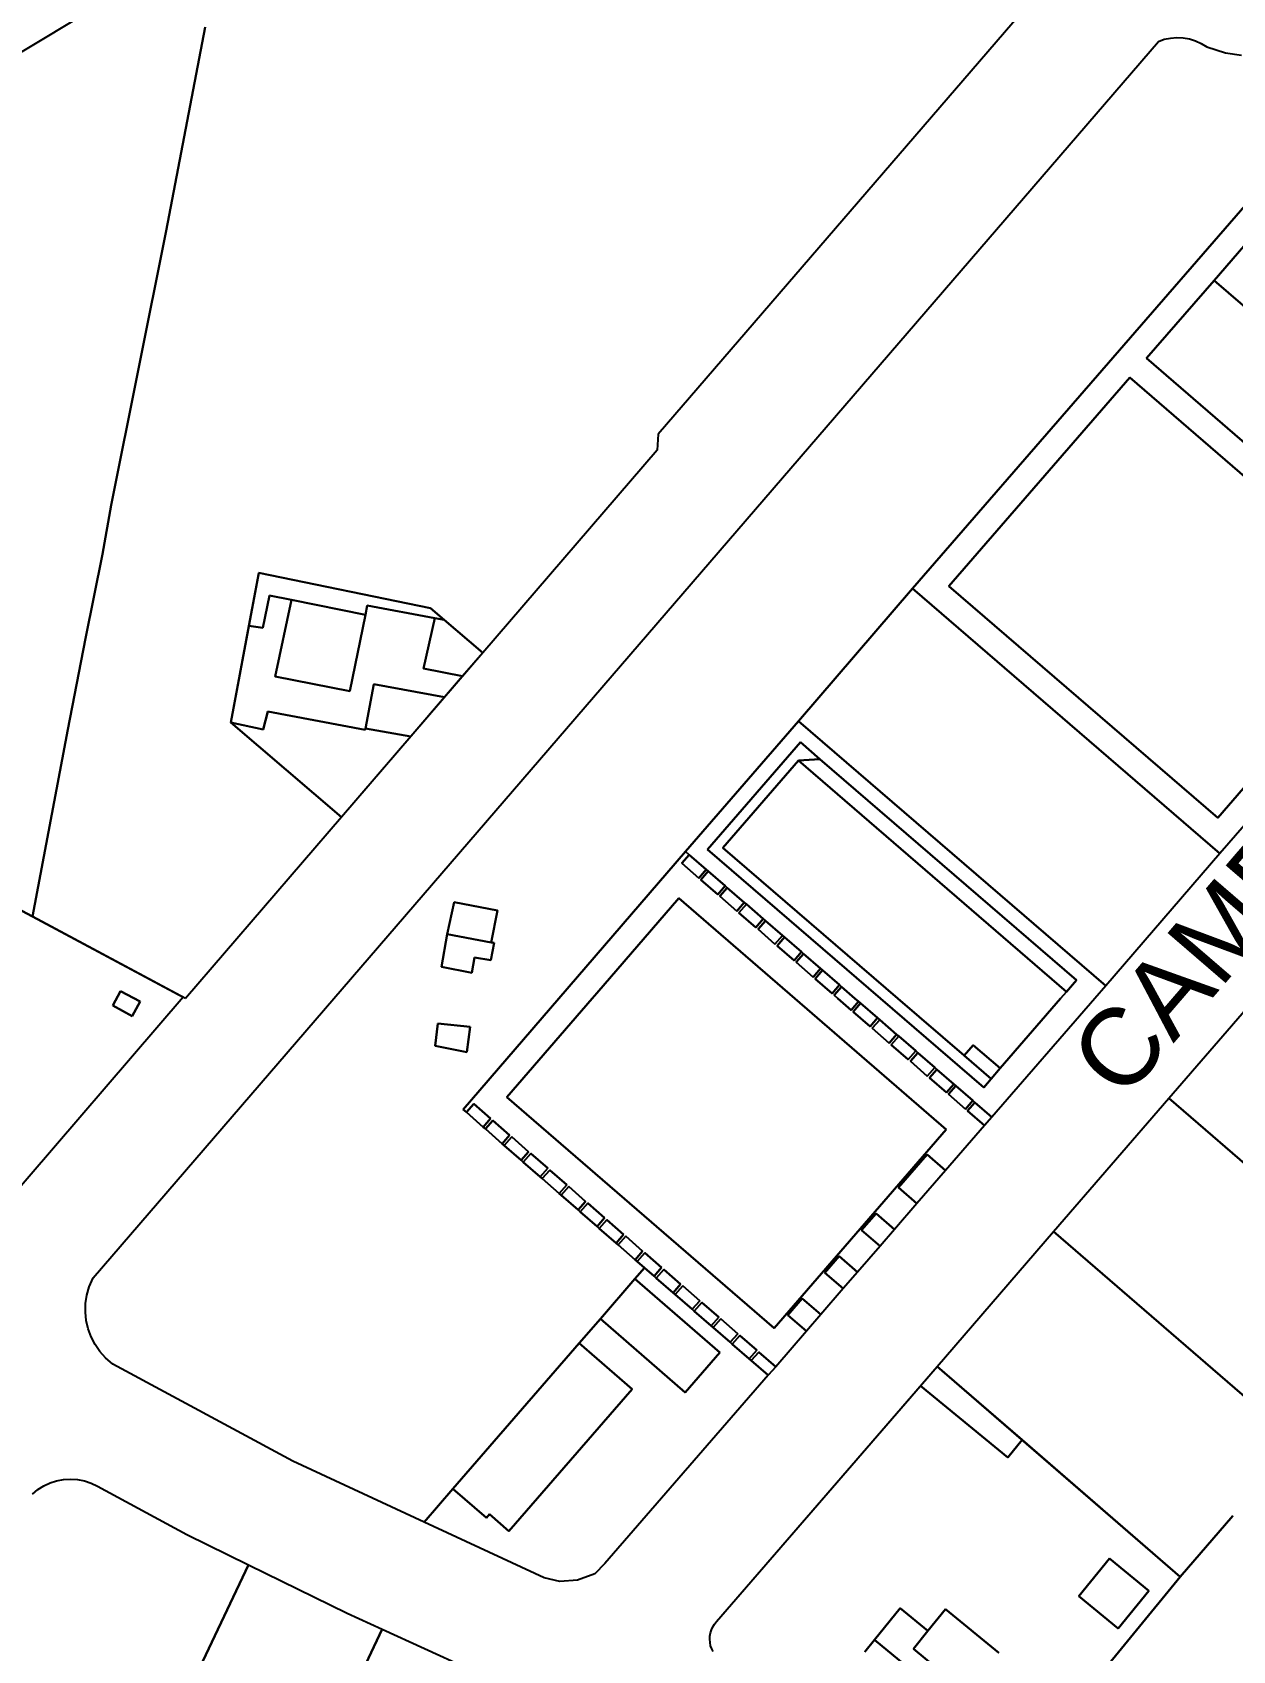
# Model space of a CAD drawing. Header units: millimetres. Extents: x 1888 to 2040, y 1705 to 1894.
# Drawn here: x 1942.7884 to 1943.0235, y 1822.3468 to 1822.6636 of the extents above; entities that cross this region are included whole.
import ezdxf

# ---------------------------------------------------------------- set-up
doc = ezdxf.new("R2010")
doc.units = ezdxf.units.MM
doc.styles.get("Standard").update_dxf_attribs({"font": 'arial.ttf'})

# ---------------------------------------------------------------- blocks, each defined once
blk = doc.blocks.new('PI Son Oms')
for p, q in [((-182.12751, -12.19527), (-181.95066, -12.08891)), ((-182.12751, -12.19527), (-181.95066, -12.08891)), ((-181.78266, -12.09151), (-181.86533, -12.18741)), ((-181.78266, -12.09151), (-181.86533, -12.18741)), ((-181.95409, -12.10778), (-181.96169, -12.14762)), ((-181.96169, -12.14762), (-181.95409, -12.10778)), ((-181.95409, -12.10778), (-181.96169, -12.14762)), ((-181.96169, -12.14762), (-181.95409, -12.10778)), ((-181.92887, -12.29789), (-181.7674, -12.11055)), ((-181.92887, -12.29789), (-181.7674, -12.11055)), ((-181.7674, -12.11055), (-181.76623, -12.11015)), ((-181.7674, -12.11055), (-181.76623, -12.11015)), ((-181.76623, -12.11015), (-181.76501, -12.10989)), ((-181.76623, -12.11015), (-181.76501, -12.10989)), ((-181.76501, -12.10989), (-181.76377, -12.1098)), ((-181.76501, -12.10989), (-181.76377, -12.1098)), ((-181.76377, -12.1098), (-181.76253, -12.10986)), ((-181.76377, -12.1098), (-181.76253, -12.10986)), ((-181.76253, -12.10986), (-181.76131, -12.11007)), ((-181.76253, -12.10986), (-181.76131, -12.11007)), ((-181.76131, -12.11007), (-181.76012, -12.11043)), ((-181.76131, -12.11007), (-181.76012, -12.11043)), ((-181.76012, -12.11043), (-181.75899, -12.11094)), ((-181.76012, -12.11043), (-181.75899, -12.11094)), ((-181.75899, -12.11094), (-181.75793, -12.11159)), ((-181.75899, -12.11094), (-181.75793, -12.11159)), ((-181.75793, -12.11159), (-181.75427, -12.11282)), ((-181.75793, -12.11159), (-181.75427, -12.11282)), ((-181.72649, -12.11507), (-181.81553, -12.21765)), ((-181.81553, -12.21765), (-181.72649, -12.11507)), ((-181.72649, -12.11507), (-181.81553, -12.21765)), ((-181.81553, -12.21765), (-181.72649, -12.11507)), ((-181.75427, -12.11282), (-181.7511, -12.11323)), ((-181.75427, -12.11282), (-181.7511, -12.11323)), ((-181.75648, -12.15734), (-181.72714, -12.12332)), ((-181.72714, -12.12332), (-181.75648, -12.15734)), ((-181.96169, -12.14762), (-181.97248, -12.20134)), ((-181.97248, -12.20134), (-181.96169, -12.14762)), ((-181.96169, -12.14762), (-181.97248, -12.20134)), ((-181.97248, -12.20134), (-181.96169, -12.14762)), ((-181.7697, -12.17257), (-181.75648, -12.15734)), ((-181.75648, -12.15734), (-181.7697, -12.17257)), ((-181.70405, -12.20269), (-181.75648, -12.15734)), ((-181.75648, -12.15734), (-181.70405, -12.20269)), ((-181.65839, -12.15749), (-181.75533, -12.26949)), ((-181.65839, -12.15749), (-181.75533, -12.26949)), ((-181.71722, -12.21793), (-181.7697, -12.17257)), ((-181.7697, -12.17257), (-181.71722, -12.21793)), ((-181.77298, -12.17635), (-181.80843, -12.21717)), ((-181.80843, -12.21717), (-181.77298, -12.17635)), ((-181.72049, -12.22171), (-181.77298, -12.17635)), ((-181.77298, -12.17635), (-181.72049, -12.22171)), ((-181.86533, -12.18741), (-181.86557, -12.19058)), ((-181.86533, -12.18741), (-181.86557, -12.19058)), ((-181.86557, -12.19058), (-181.89972, -12.23025)), ((-181.86557, -12.19058), (-181.89972, -12.23025)), ((-181.97248, -12.20134), (-181.97416, -12.21095)), ((-181.97416, -12.21095), (-181.97248, -12.20134)), ((-181.97248, -12.20134), (-181.97416, -12.21095)), ((-181.97416, -12.21095), (-181.97248, -12.20134)), ((-181.97416, -12.21095), (-181.97749, -12.22742)), ((-181.97749, -12.22742), (-181.97416, -12.21095)), ((-181.97416, -12.21095), (-181.97749, -12.22742)), ((-181.97749, -12.22742), (-181.97416, -12.21095)), ((-181.94357, -12.21458), (-181.94904, -12.24384)), ((-181.94904, -12.24384), (-181.94357, -12.21458)), ((-181.94357, -12.21458), (-181.94904, -12.24384)), ((-181.94551, -12.22496), (-181.94357, -12.21458)), ((-181.94357, -12.21458), (-181.90996, -12.22146)), ((-181.90996, -12.22146), (-181.94357, -12.21458)), ((-181.94357, -12.21458), (-181.90996, -12.22146)), ((-181.90996, -12.22146), (-181.94357, -12.21458)), ((-181.80843, -12.21717), (-181.75576, -12.26252)), ((-181.75576, -12.26252), (-181.80843, -12.21717)), ((-181.94275, -12.22531), (-181.94148, -12.21901)), ((-181.94148, -12.21901), (-181.94275, -12.22531)), ((-181.94148, -12.21901), (-181.93716, -12.21987)), ((-181.93716, -12.21987), (-181.94148, -12.21901)), ((-181.93716, -12.21987), (-181.94037, -12.23484)), ((-181.94037, -12.23484), (-181.93716, -12.21987)), ((-181.92264, -12.22277), (-181.93716, -12.21987)), ((-181.93716, -12.21987), (-181.92264, -12.22277)), ((-181.81553, -12.21765), (-181.83787, -12.24359)), ((-181.83787, -12.24359), (-181.81553, -12.21765)), ((-181.81553, -12.21765), (-181.83787, -12.24359)), ((-181.83787, -12.24359), (-181.81553, -12.21765)), ((-181.81553, -12.21765), (-181.75533, -12.26949)), ((-181.75533, -12.26949), (-181.81553, -12.21765)), ((-181.81553, -12.21765), (-181.75533, -12.26949)), ((-181.75533, -12.26949), (-181.81553, -12.21765)), ((-181.92573, -12.23773), (-181.92264, -12.22277)), ((-181.92264, -12.22277), (-181.92573, -12.23773)), ((-181.92264, -12.22277), (-181.92233, -12.22095)), ((-181.92233, -12.22095), (-181.92264, -12.22277)), ((-181.92233, -12.22095), (-181.90906, -12.22344)), ((-181.90906, -12.22344), (-181.92233, -12.22095)), ((-181.90906, -12.22344), (-181.91129, -12.23329)), ((-181.91129, -12.23329), (-181.90906, -12.22344)), ((-181.90996, -12.22146), (-181.90726, -12.22378)), ((-181.89972, -12.23025), (-181.90996, -12.22146)), ((-181.90996, -12.22146), (-181.89972, -12.23025)), ((-181.89972, -12.23025), (-181.90996, -12.22146)), ((-181.90726, -12.22378), (-181.90906, -12.22344)), ((-181.90906, -12.22344), (-181.90726, -12.22378)), ((-181.75576, -12.26252), (-181.72049, -12.22171)), ((-181.72049, -12.22171), (-181.75576, -12.26252)), ((-181.94904, -12.24384), (-181.94551, -12.22496)), ((-181.94551, -12.22496), (-181.94275, -12.22531)), ((-181.94275, -12.22531), (-181.94551, -12.22496)), ((-181.90726, -12.22378), (-181.89972, -12.23025)), ((-181.97749, -12.22742), (-181.98098, -12.24527)), ((-181.98098, -12.24527), (-181.97749, -12.22742)), ((-181.97749, -12.22742), (-181.98098, -12.24527)), ((-181.98098, -12.24527), (-181.97749, -12.22742)), ((-181.89972, -12.23025), (-181.92739, -12.2624)), ((-181.89972, -12.23025), (-181.90367, -12.23483)), ((-181.94037, -12.23484), (-181.92573, -12.23773)), ((-181.92573, -12.23773), (-181.94037, -12.23484)), ((-181.91129, -12.23329), (-181.90367, -12.23483)), ((-181.90367, -12.23483), (-181.91129, -12.23329)), ((-181.90367, -12.23483), (-181.90719, -12.23892)), ((-181.92104, -12.23636), (-181.92269, -12.24503)), ((-181.92269, -12.24503), (-181.92104, -12.23636)), ((-181.90719, -12.23892), (-181.92104, -12.23636)), ((-181.92104, -12.23636), (-181.90719, -12.23892)), ((-181.90719, -12.23892), (-181.9138, -12.24661)), ((-181.94179, -12.2417), (-181.94271, -12.24522)), ((-181.94271, -12.24522), (-181.94179, -12.2417)), ((-181.92274, -12.24531), (-181.94179, -12.2417)), ((-181.94179, -12.2417), (-181.92274, -12.24531)), ((-181.98098, -12.24527), (-181.9879, -12.28185)), ((-181.9879, -12.28185), (-181.98098, -12.24527)), ((-181.98098, -12.24527), (-181.9879, -12.28185)), ((-181.9879, -12.28185), (-181.98098, -12.24527)), ((-181.94271, -12.24522), (-181.94904, -12.24384)), ((-181.94904, -12.24384), (-181.94271, -12.24522)), ((-181.92739, -12.2624), (-181.94904, -12.24384)), ((-181.94904, -12.24384), (-181.92739, -12.2624)), ((-181.92739, -12.2624), (-181.94904, -12.24384)), ((-181.94904, -12.24384), (-181.92739, -12.2624)), ((-181.92269, -12.24503), (-181.92274, -12.24531)), ((-181.92274, -12.24531), (-181.92269, -12.24503)), ((-181.92269, -12.24503), (-181.9138, -12.24661)), ((-181.9138, -12.24661), (-181.92269, -12.24503)), ((-181.83787, -12.24359), (-181.86, -12.26913)), ((-181.86, -12.26913), (-181.83787, -12.24359)), ((-181.83787, -12.24359), (-181.86, -12.26913)), ((-181.86, -12.26913), (-181.83787, -12.24359)), ((-181.83787, -12.24359), (-181.77767, -12.29543)), ((-181.77767, -12.29543), (-181.83787, -12.24359)), ((-181.83787, -12.24359), (-181.77767, -12.29543)), ((-181.77767, -12.29543), (-181.83787, -12.24359)), ((-181.9138, -12.24661), (-181.92739, -12.2624)), ((-181.85566, -12.26875), (-181.83748, -12.24775)), ((-181.83748, -12.24775), (-181.85566, -12.26875)), ((-181.83748, -12.24775), (-181.83366, -12.25103)), ((-181.83366, -12.25103), (-181.83748, -12.24775)), ((-181.85266, -12.2684), (-181.8379, -12.25134)), ((-181.8379, -12.25134), (-181.85266, -12.2684)), ((-181.83366, -12.25103), (-181.8379, -12.25134)), ((-181.8379, -12.25134), (-181.83366, -12.25103)), ((-181.8379, -12.25134), (-181.78539, -12.29656)), ((-181.78539, -12.29656), (-181.8379, -12.25134)), ((-181.83366, -12.25103), (-181.78342, -12.29429)), ((-181.78342, -12.29429), (-181.83366, -12.25103)), ((-181.9879, -12.28185), (-182.04154, -12.25314)), ((-181.9879, -12.28185), (-182.04154, -12.25314)), ((-182.04154, -12.25314), (-181.9879, -12.28185)), ((-182.03072, -12.25893), (-181.9879, -12.28185)), ((-181.92739, -12.2624), (-181.95794, -12.29788)), ((-181.92739, -12.2624), (-181.95794, -12.29788)), ((-181.86, -12.26913), (-181.88482, -12.29789)), ((-181.88482, -12.29789), (-181.86, -12.26913)), ((-181.86, -12.26913), (-181.88482, -12.29789)), ((-181.88482, -12.29789), (-181.86, -12.26913)), ((-181.85927, -12.26976), (-181.86071, -12.27142)), ((-181.86071, -12.27142), (-181.85927, -12.26976)), ((-181.85927, -12.26976), (-181.86, -12.26913)), ((-181.86, -12.26913), (-181.85927, -12.26976)), ((-181.85927, -12.26976), (-181.86, -12.26913)), ((-181.86, -12.26913), (-181.85927, -12.26976)), ((-181.85595, -12.27264), (-181.85927, -12.26976)), ((-181.85927, -12.26976), (-181.85595, -12.27264)), ((-181.85595, -12.27264), (-181.85927, -12.26976)), ((-181.85927, -12.26976), (-181.85595, -12.27264)), ((-181.82181, -12.29789), (-181.85566, -12.26875)), ((-181.85566, -12.26875), (-181.82181, -12.29789)), ((-181.81842, -12.29789), (-181.85266, -12.2684)), ((-181.85266, -12.2684), (-181.81842, -12.29789)), ((-181.75533, -12.26949), (-181.77767, -12.29543)), ((-181.75533, -12.26949), (-181.77767, -12.29543)), ((-181.86071, -12.27142), (-181.8574, -12.27431)), ((-181.8574, -12.27431), (-181.86071, -12.27142)), ((-181.8574, -12.27431), (-181.85595, -12.27264)), ((-181.85595, -12.27264), (-181.8574, -12.27431)), ((-181.85555, -12.27299), (-181.85699, -12.27466)), ((-181.85699, -12.27466), (-181.85555, -12.27299)), ((-181.85555, -12.27299), (-181.85595, -12.27264)), ((-181.85595, -12.27264), (-181.85555, -12.27299)), ((-181.85555, -12.27299), (-181.85595, -12.27264)), ((-181.85595, -12.27264), (-181.85555, -12.27299)), ((-181.85222, -12.27587), (-181.85555, -12.27299)), ((-181.85555, -12.27299), (-181.85222, -12.27587)), ((-181.85222, -12.27587), (-181.85555, -12.27299)), ((-181.85555, -12.27299), (-181.85222, -12.27587)), ((-181.85699, -12.27466), (-181.85367, -12.27754)), ((-181.85367, -12.27754), (-181.85699, -12.27466)), ((-181.85367, -12.27754), (-181.85222, -12.27587)), ((-181.85222, -12.27587), (-181.85367, -12.27754)), ((-181.85181, -12.27622), (-181.85326, -12.27789)), ((-181.85326, -12.27789), (-181.85181, -12.27622)), ((-181.85181, -12.27622), (-181.85222, -12.27587)), ((-181.85222, -12.27587), (-181.85181, -12.27622)), ((-181.85181, -12.27622), (-181.85222, -12.27587)), ((-181.85222, -12.27587), (-181.85181, -12.27622)), ((-181.84849, -12.2791), (-181.85181, -12.27622)), ((-181.85181, -12.27622), (-181.84849, -12.2791)), ((-181.84849, -12.2791), (-181.85181, -12.27622)), ((-181.85181, -12.27622), (-181.84849, -12.2791)), ((-181.90532, -12.27903), (-181.90667, -12.28531)), ((-181.90667, -12.28531), (-181.90532, -12.27903)), ((-181.89684, -12.28066), (-181.90532, -12.27903)), ((-181.90532, -12.27903), (-181.89684, -12.28066)), ((-181.87736, -12.29684), (-181.86128, -12.27824)), ((-181.86128, -12.27824), (-181.87736, -12.29684)), ((-181.86128, -12.27824), (-181.83857, -12.29789)), ((-181.83857, -12.29789), (-181.86128, -12.27824)), ((-181.85326, -12.27789), (-181.84994, -12.28077)), ((-181.84994, -12.28077), (-181.85326, -12.27789)), ((-181.84994, -12.28077), (-181.84849, -12.2791)), ((-181.84849, -12.2791), (-181.84994, -12.28077)), ((-181.84808, -12.27945), (-181.84953, -12.28112)), ((-181.84953, -12.28112), (-181.84808, -12.27945)), ((-181.84808, -12.27945), (-181.84849, -12.2791)), ((-181.84849, -12.2791), (-181.84808, -12.27945)), ((-181.84808, -12.27945), (-181.84849, -12.2791)), ((-181.84849, -12.2791), (-181.84808, -12.27945)), ((-181.84476, -12.28233), (-181.84808, -12.27945)), ((-181.84808, -12.27945), (-181.84476, -12.28233)), ((-181.84476, -12.28233), (-181.84808, -12.27945)), ((-181.84808, -12.27945), (-181.84476, -12.28233)), ((-181.9879, -12.28185), (-181.95835, -12.29766)), ((-181.95794, -12.29788), (-181.9879, -12.28185)), ((-181.9879, -12.28185), (-181.95835, -12.29766)), ((-181.95794, -12.29788), (-181.9879, -12.28185)), ((-181.89807, -12.28691), (-181.89684, -12.28066)), ((-181.89684, -12.28066), (-181.89807, -12.28691)), ((-181.84953, -12.28112), (-181.84621, -12.284)), ((-181.84621, -12.284), (-181.84953, -12.28112)), ((-181.84621, -12.284), (-181.84476, -12.28233)), ((-181.84476, -12.28233), (-181.84621, -12.284)), ((-181.84435, -12.28268), (-181.8458, -12.28435)), ((-181.8458, -12.28435), (-181.84435, -12.28268)), ((-181.84435, -12.28268), (-181.84476, -12.28233)), ((-181.84476, -12.28233), (-181.84435, -12.28268)), ((-181.84435, -12.28268), (-181.84476, -12.28233)), ((-181.84476, -12.28233), (-181.84435, -12.28268)), ((-181.84103, -12.28556), (-181.84435, -12.28268)), ((-181.84435, -12.28268), (-181.84103, -12.28556)), ((-181.84103, -12.28556), (-181.84435, -12.28268)), ((-181.84435, -12.28268), (-181.84103, -12.28556)), ((-181.90667, -12.28531), (-181.90776, -12.29168)), ((-181.90776, -12.29168), (-181.90667, -12.28531)), ((-181.90667, -12.28531), (-181.89807, -12.28691)), ((-181.89807, -12.28691), (-181.90667, -12.28531)), ((-181.89746, -12.28702), (-181.89807, -12.28691)), ((-181.89807, -12.28691), (-181.89746, -12.28702)), ((-181.8458, -12.28435), (-181.84248, -12.28723)), ((-181.84248, -12.28723), (-181.8458, -12.28435)), ((-181.84248, -12.28723), (-181.84103, -12.28556)), ((-181.84103, -12.28556), (-181.84248, -12.28723)), ((-181.84062, -12.28591), (-181.84207, -12.28758)), ((-181.84207, -12.28758), (-181.84062, -12.28591)), ((-181.84062, -12.28591), (-181.84103, -12.28556)), ((-181.84103, -12.28556), (-181.84062, -12.28591)), ((-181.84062, -12.28591), (-181.84103, -12.28556)), ((-181.84103, -12.28556), (-181.84062, -12.28591)), ((-181.8373, -12.28879), (-181.84062, -12.28591)), ((-181.84062, -12.28591), (-181.8373, -12.28879)), ((-181.8373, -12.28879), (-181.84062, -12.28591)), ((-181.84062, -12.28591), (-181.8373, -12.28879)), ((-181.90185, -12.29284), (-181.90134, -12.28987)), ((-181.90134, -12.28987), (-181.90185, -12.29284)), ((-181.90134, -12.28987), (-181.89812, -12.29042)), ((-181.89812, -12.29042), (-181.90134, -12.28987)), ((-181.89812, -12.29042), (-181.89746, -12.28702)), ((-181.89746, -12.28702), (-181.89812, -12.29042)), ((-181.84207, -12.28758), (-181.83875, -12.29046)), ((-181.83875, -12.29046), (-181.84207, -12.28758)), ((-181.83875, -12.29046), (-181.8373, -12.28879)), ((-181.8373, -12.28879), (-181.83875, -12.29046)), ((-181.8369, -12.28914), (-181.83834, -12.29081)), ((-181.83834, -12.29081), (-181.8369, -12.28914)), ((-181.8369, -12.28914), (-181.8373, -12.28879)), ((-181.8373, -12.28879), (-181.8369, -12.28914)), ((-181.8369, -12.28914), (-181.8373, -12.28879)), ((-181.8373, -12.28879), (-181.8369, -12.28914)), ((-181.83357, -12.29202), (-181.8369, -12.28914)), ((-181.8369, -12.28914), (-181.83357, -12.29202)), ((-181.83357, -12.29202), (-181.8369, -12.28914)), ((-181.8369, -12.28914), (-181.83357, -12.29202)), ((-181.90776, -12.29168), (-181.90185, -12.29284)), ((-181.90185, -12.29284), (-181.90776, -12.29168)), ((-181.83834, -12.29081), (-181.83502, -12.29369)), ((-181.83502, -12.29369), (-181.83834, -12.29081)), ((-181.83502, -12.29369), (-181.83357, -12.29202)), ((-181.83357, -12.29202), (-181.83502, -12.29369)), ((-181.83316, -12.29238), (-181.83461, -12.29404)), ((-181.83461, -12.29404), (-181.83316, -12.29238)), ((-181.83316, -12.29238), (-181.83357, -12.29202)), ((-181.83357, -12.29202), (-181.83316, -12.29238)), ((-181.83316, -12.29238), (-181.83357, -12.29202)), ((-181.83357, -12.29202), (-181.83316, -12.29238)), ((-181.82985, -12.29525), (-181.83316, -12.29238)), ((-181.83316, -12.29238), (-181.82985, -12.29525)), ((-181.82985, -12.29525), (-181.83316, -12.29238)), ((-181.83316, -12.29238), (-181.82985, -12.29525)), ((-181.83461, -12.29404), (-181.83129, -12.29692)), ((-181.83129, -12.29692), (-181.83461, -12.29404)), ((-181.83129, -12.29692), (-181.82985, -12.29525)), ((-181.82985, -12.29525), (-181.83129, -12.29692)), ((-181.82944, -12.29561), (-181.83088, -12.29727)), ((-181.83088, -12.29727), (-181.82944, -12.29561)), ((-181.82944, -12.29561), (-181.82985, -12.29525)), ((-181.82985, -12.29525), (-181.82944, -12.29561)), ((-181.82944, -12.29561), (-181.82985, -12.29525)), ((-181.82985, -12.29525), (-181.82944, -12.29561)), ((-181.82681, -12.29789), (-181.82944, -12.29561)), ((-181.82944, -12.29561), (-181.82681, -12.29789)), ((-181.82681, -12.29789), (-181.82944, -12.29561)), ((-181.82944, -12.29561), (-181.82681, -12.29789)), ((-181.78342, -12.29429), (-181.78539, -12.29656)), ((-181.78539, -12.29656), (-181.78342, -12.29429)), ((-181.77767, -12.29543), (-181.77981, -12.29789)), ((-181.77767, -12.29543), (-181.77981, -12.29789)), ((-181.95835, -12.29766), (-181.99367, -12.33871)), ((-181.95835, -12.29766), (-181.99367, -12.33871)), ((-181.97602, -12.3526), (-181.92887, -12.29789)), ((-181.97602, -12.3526), (-181.92887, -12.29789)), ((-181.97065, -12.29645), (-181.97216, -12.29928)), ((-181.97216, -12.29928), (-181.97065, -12.29645)), ((-181.97216, -12.29928), (-181.96833, -12.30132)), ((-181.96833, -12.30132), (-181.97216, -12.29928)), ((-181.96682, -12.29849), (-181.97065, -12.29645)), ((-181.97065, -12.29645), (-181.96682, -12.29849)), ((-181.96833, -12.30132), (-181.96682, -12.29849)), ((-181.96682, -12.29849), (-181.96833, -12.30132)), ((-181.88482, -12.29789), (-181.90356, -12.3196)), ((-181.90356, -12.3196), (-181.88482, -12.29789)), ((-181.88482, -12.29789), (-181.90356, -12.3196)), ((-181.90356, -12.3196), (-181.88482, -12.29789)), ((-181.89498, -12.3172), (-181.87827, -12.29789)), ((-181.87827, -12.29789), (-181.89498, -12.3172)), ((-181.87827, -12.29789), (-181.87736, -12.29684)), ((-181.87736, -12.29684), (-181.87827, -12.29789)), ((-181.83857, -12.29789), (-181.80895, -12.32351)), ((-181.80895, -12.32351), (-181.83857, -12.29789)), ((-181.83088, -12.29727), (-181.83017, -12.29789)), ((-181.83017, -12.29789), (-181.83088, -12.29727)), ((-181.83017, -12.29789), (-181.82756, -12.30015)), ((-181.82756, -12.30015), (-181.83017, -12.29789)), ((-181.82756, -12.30015), (-181.82612, -12.29849)), ((-181.82612, -12.29849), (-181.82756, -12.30015)), ((-181.82571, -12.29884), (-181.82715, -12.3005)), ((-181.82715, -12.3005), (-181.82571, -12.29884)), ((-181.82612, -12.29849), (-181.82681, -12.29789)), ((-181.82681, -12.29789), (-181.82612, -12.29849)), ((-181.82612, -12.29849), (-181.82681, -12.29789)), ((-181.82681, -12.29789), (-181.82612, -12.29849)), ((-181.82571, -12.29884), (-181.82612, -12.29849)), ((-181.82612, -12.29849), (-181.82571, -12.29884)), ((-181.82571, -12.29884), (-181.82612, -12.29849)), ((-181.82612, -12.29849), (-181.82571, -12.29884)), ((-181.82239, -12.30171), (-181.82571, -12.29884)), ((-181.82571, -12.29884), (-181.82239, -12.30171)), ((-181.82239, -12.30171), (-181.82571, -12.29884)), ((-181.82571, -12.29884), (-181.82239, -12.30171)), ((-181.8016, -12.31529), (-181.82181, -12.29789)), ((-181.82181, -12.29789), (-181.8016, -12.31529)), ((-181.80545, -12.30906), (-181.81842, -12.29789)), ((-181.81842, -12.29789), (-181.80545, -12.30906)), ((-181.77981, -12.29789), (-181.80001, -12.3211)), ((-181.77981, -12.29789), (-181.80001, -12.3211)), ((-181.78654, -12.29789), (-181.79837, -12.31156)), ((-181.79837, -12.31156), (-181.78654, -12.29789)), ((-181.78539, -12.29656), (-181.78654, -12.29789)), ((-181.78654, -12.29789), (-181.78539, -12.29656)), ((-181.76532, -12.31743), (-181.74842, -12.29789)), ((-181.76532, -12.31743), (-181.74842, -12.29789)), ((-181.90853, -12.30276), (-181.90904, -12.30715)), ((-181.90904, -12.30715), (-181.90853, -12.30276)), ((-181.90214, -12.30344), (-181.90853, -12.30276)), ((-181.90853, -12.30276), (-181.90214, -12.30344)), ((-181.82715, -12.3005), (-181.82383, -12.30338)), ((-181.82383, -12.30338), (-181.82715, -12.3005)), ((-181.82383, -12.30338), (-181.82239, -12.30171)), ((-181.82239, -12.30171), (-181.82383, -12.30338)), ((-181.82197, -12.30207), (-181.82342, -12.30373)), ((-181.82342, -12.30373), (-181.82197, -12.30207)), ((-181.82197, -12.30207), (-181.82239, -12.30171)), ((-181.82239, -12.30171), (-181.82197, -12.30207)), ((-181.82197, -12.30207), (-181.82239, -12.30171)), ((-181.82239, -12.30171), (-181.82197, -12.30207)), ((-181.81865, -12.30494), (-181.82197, -12.30207)), ((-181.82197, -12.30207), (-181.81865, -12.30494)), ((-181.81865, -12.30494), (-181.82197, -12.30207)), ((-181.82197, -12.30207), (-181.81865, -12.30494)), ((-181.9028, -12.3084), (-181.90214, -12.30344)), ((-181.90214, -12.30344), (-181.9028, -12.3084)), ((-181.82342, -12.30373), (-181.8201, -12.30661)), ((-181.8201, -12.30661), (-181.82342, -12.30373)), ((-181.8201, -12.30661), (-181.81865, -12.30494)), ((-181.81865, -12.30494), (-181.8201, -12.30661)), ((-181.81824, -12.30529), (-181.81969, -12.30696)), ((-181.81969, -12.30696), (-181.81824, -12.30529)), ((-181.81824, -12.30529), (-181.81865, -12.30494)), ((-181.81865, -12.30494), (-181.81824, -12.30529)), ((-181.81824, -12.30529), (-181.81865, -12.30494)), ((-181.81865, -12.30494), (-181.81824, -12.30529)), ((-181.81492, -12.30817), (-181.81824, -12.30529)), ((-181.81824, -12.30529), (-181.81492, -12.30817)), ((-181.81492, -12.30817), (-181.81824, -12.30529)), ((-181.81824, -12.30529), (-181.81492, -12.30817)), ((-181.90904, -12.30715), (-181.9028, -12.3084)), ((-181.9028, -12.3084), (-181.90904, -12.30715)), ((-181.81969, -12.30696), (-181.81637, -12.30984)), ((-181.81637, -12.30984), (-181.81969, -12.30696)), ((-181.81637, -12.30984), (-181.81492, -12.30817)), ((-181.81492, -12.30817), (-181.81637, -12.30984)), ((-181.81451, -12.30852), (-181.81596, -12.31019)), ((-181.81596, -12.31019), (-181.81451, -12.30852)), ((-181.81451, -12.30852), (-181.81492, -12.30817)), ((-181.81492, -12.30817), (-181.81451, -12.30852)), ((-181.81451, -12.30852), (-181.81492, -12.30817)), ((-181.81492, -12.30817), (-181.81451, -12.30852)), ((-181.81119, -12.3114), (-181.81451, -12.30852)), ((-181.81451, -12.30852), (-181.81119, -12.3114)), ((-181.81119, -12.3114), (-181.81451, -12.30852)), ((-181.81451, -12.30852), (-181.81119, -12.3114)), ((-181.80545, -12.30906), (-181.80367, -12.307)), ((-181.80367, -12.307), (-181.80545, -12.30906)), ((-181.80015, -12.31362), (-181.80545, -12.30906)), ((-181.80545, -12.30906), (-181.80015, -12.31362)), ((-181.80367, -12.307), (-181.79837, -12.31156)), ((-181.79837, -12.31156), (-181.80367, -12.307)), ((-181.81596, -12.31019), (-181.81264, -12.31307)), ((-181.81264, -12.31307), (-181.81596, -12.31019)), ((-181.81264, -12.31307), (-181.81119, -12.3114)), ((-181.81119, -12.3114), (-181.81264, -12.31307)), ((-181.81078, -12.31176), (-181.81223, -12.31342)), ((-181.81223, -12.31342), (-181.81078, -12.31176)), ((-181.81078, -12.31176), (-181.81119, -12.3114)), ((-181.81119, -12.3114), (-181.81078, -12.31176)), ((-181.81078, -12.31176), (-181.81119, -12.3114)), ((-181.81119, -12.3114), (-181.81078, -12.31176)), ((-181.80747, -12.31463), (-181.81078, -12.31176)), ((-181.81078, -12.31176), (-181.80747, -12.31463)), ((-181.80747, -12.31463), (-181.81078, -12.31176)), ((-181.81078, -12.31176), (-181.80747, -12.31463)), ((-181.79837, -12.31156), (-181.80015, -12.31362)), ((-181.80015, -12.31362), (-181.79837, -12.31156)), ((-181.81223, -12.31342), (-181.80891, -12.3163)), ((-181.80891, -12.3163), (-181.81223, -12.31342)), ((-181.80891, -12.3163), (-181.80747, -12.31463)), ((-181.80747, -12.31463), (-181.80891, -12.3163)), ((-181.80706, -12.31499), (-181.8085, -12.31665)), ((-181.8085, -12.31665), (-181.80706, -12.31499)), ((-181.80706, -12.31499), (-181.80747, -12.31463)), ((-181.80747, -12.31463), (-181.80706, -12.31499)), ((-181.80706, -12.31499), (-181.80747, -12.31463)), ((-181.80747, -12.31463), (-181.80706, -12.31499)), ((-181.80374, -12.31787), (-181.80706, -12.31499)), ((-181.80706, -12.31499), (-181.80374, -12.31787)), ((-181.80374, -12.31787), (-181.80706, -12.31499)), ((-181.80706, -12.31499), (-181.80374, -12.31787)), ((-181.80015, -12.31362), (-181.8016, -12.31529)), ((-181.8016, -12.31529), (-181.80015, -12.31362)), ((-181.90147, -12.31851), (-181.90291, -12.32017)), ((-181.90291, -12.32017), (-181.90147, -12.31851)), ((-181.89816, -12.3214), (-181.90147, -12.31851)), ((-181.90147, -12.31851), (-181.89816, -12.3214)), ((-181.84265, -12.36245), (-181.89498, -12.3172)), ((-181.89498, -12.3172), (-181.84265, -12.36245)), ((-181.8085, -12.31665), (-181.80518, -12.31953)), ((-181.80518, -12.31953), (-181.8085, -12.31665)), ((-181.80518, -12.31953), (-181.80374, -12.31787)), ((-181.80374, -12.31787), (-181.80518, -12.31953)), ((-181.80333, -12.31823), (-181.80477, -12.31988)), ((-181.80477, -12.31988), (-181.80333, -12.31823)), ((-181.80333, -12.31823), (-181.80374, -12.31787)), ((-181.80374, -12.31787), (-181.80333, -12.31823)), ((-181.80333, -12.31823), (-181.80374, -12.31787)), ((-181.80374, -12.31787), (-181.80333, -12.31823)), ((-181.80001, -12.3211), (-181.80333, -12.31823)), ((-181.80333, -12.31823), (-181.80001, -12.3211)), ((-181.80001, -12.3211), (-181.80333, -12.31823)), ((-181.80333, -12.31823), (-181.80001, -12.3211)), ((-181.7879, -12.34352), (-181.76532, -12.31743)), ((-181.7879, -12.34352), (-181.76532, -12.31743)), ((-181.76532, -12.31743), (-181.71616, -12.35995)), ((-181.71616, -12.35995), (-181.76532, -12.31743)), ((-181.76532, -12.31743), (-181.71616, -12.35995)), ((-181.71616, -12.35995), (-181.76532, -12.31743)), ((-181.90356, -12.3196), (-181.90291, -12.32017)), ((-181.90291, -12.32017), (-181.90356, -12.3196)), ((-181.90356, -12.3196), (-181.90291, -12.32017)), ((-181.90291, -12.32017), (-181.90356, -12.3196)), ((-181.90291, -12.32017), (-181.8996, -12.32306)), ((-181.8996, -12.32306), (-181.90291, -12.32017)), ((-181.90291, -12.32017), (-181.8996, -12.32306)), ((-181.8996, -12.32306), (-181.90291, -12.32017)), ((-181.8996, -12.32306), (-181.89816, -12.3214)), ((-181.89816, -12.3214), (-181.8996, -12.32306)), ((-181.89775, -12.32175), (-181.89919, -12.32342)), ((-181.89919, -12.32342), (-181.89775, -12.32175)), ((-181.89444, -12.32464), (-181.89775, -12.32175)), ((-181.89775, -12.32175), (-181.89444, -12.32464)), ((-181.80477, -12.31988), (-181.80145, -12.32276)), ((-181.80145, -12.32276), (-181.80477, -12.31988)), ((-181.80001, -12.3211), (-181.80145, -12.32276)), ((-181.80001, -12.3211), (-181.80145, -12.32276)), ((-181.8996, -12.32306), (-181.89919, -12.32342)), ((-181.89919, -12.32342), (-181.8996, -12.32306)), ((-181.8996, -12.32306), (-181.89919, -12.32342)), ((-181.89919, -12.32342), (-181.8996, -12.32306)), ((-181.89919, -12.32342), (-181.89588, -12.32631)), ((-181.89588, -12.32631), (-181.89919, -12.32342)), ((-181.89919, -12.32342), (-181.89588, -12.32631)), ((-181.89588, -12.32631), (-181.89919, -12.32342)), ((-181.89588, -12.32631), (-181.89444, -12.32464)), ((-181.89444, -12.32464), (-181.89588, -12.32631)), ((-181.80895, -12.32351), (-181.84265, -12.36245)), ((-181.84265, -12.36245), (-181.80895, -12.32351)), ((-181.80145, -12.32276), (-181.80905, -12.33154)), ((-181.80145, -12.32276), (-181.80905, -12.33154)), ((-181.89588, -12.32631), (-181.89548, -12.32666)), ((-181.89548, -12.32666), (-181.89588, -12.32631)), ((-181.89588, -12.32631), (-181.89548, -12.32666)), ((-181.89548, -12.32666), (-181.89588, -12.32631)), ((-181.89403, -12.32499), (-181.89548, -12.32666)), ((-181.89548, -12.32666), (-181.89403, -12.32499)), ((-181.89548, -12.32666), (-181.89217, -12.32955)), ((-181.89217, -12.32955), (-181.89548, -12.32666)), ((-181.89548, -12.32666), (-181.89217, -12.32955)), ((-181.89217, -12.32955), (-181.89548, -12.32666)), ((-181.89072, -12.32788), (-181.89403, -12.32499)), ((-181.89403, -12.32499), (-181.89072, -12.32788)), ((-181.89217, -12.32955), (-181.89072, -12.32788)), ((-181.89072, -12.32788), (-181.89217, -12.32955)), ((-181.89217, -12.32955), (-181.89176, -12.32991)), ((-181.89176, -12.32991), (-181.89217, -12.32955)), ((-181.89217, -12.32955), (-181.89176, -12.32991)), ((-181.89176, -12.32991), (-181.89217, -12.32955)), ((-181.89031, -12.32823), (-181.89176, -12.32991)), ((-181.89176, -12.32991), (-181.89031, -12.32823)), ((-181.89176, -12.32991), (-181.88845, -12.3328)), ((-181.88845, -12.3328), (-181.89176, -12.32991)), ((-181.89176, -12.32991), (-181.88845, -12.3328)), ((-181.88845, -12.3328), (-181.89176, -12.32991)), ((-181.88699, -12.33112), (-181.89031, -12.32823)), ((-181.89031, -12.32823), (-181.88699, -12.33112)), ((-181.88845, -12.3328), (-181.88699, -12.33112)), ((-181.88699, -12.33112), (-181.88845, -12.3328)), ((-181.81267, -12.32841), (-181.81829, -12.33491)), ((-181.81829, -12.33491), (-181.81267, -12.32841)), ((-181.80905, -12.33154), (-181.81267, -12.32841)), ((-181.81267, -12.32841), (-181.80905, -12.33154)), ((-181.88845, -12.3328), (-181.88805, -12.33315)), ((-181.88805, -12.33315), (-181.88845, -12.3328)), ((-181.88845, -12.3328), (-181.88805, -12.33315)), ((-181.88805, -12.33315), (-181.88845, -12.3328)), ((-181.88659, -12.33147), (-181.88805, -12.33315)), ((-181.88805, -12.33315), (-181.88659, -12.33147)), ((-181.88805, -12.33315), (-181.88474, -12.33604)), ((-181.88474, -12.33604), (-181.88805, -12.33315)), ((-181.88805, -12.33315), (-181.88474, -12.33604)), ((-181.88474, -12.33604), (-181.88805, -12.33315)), ((-181.88327, -12.33436), (-181.88659, -12.33147)), ((-181.88659, -12.33147), (-181.88327, -12.33436)), ((-181.88474, -12.33604), (-181.88327, -12.33436)), ((-181.88327, -12.33436), (-181.88474, -12.33604)), ((-181.80905, -12.33154), (-181.81468, -12.33804)), ((-181.80905, -12.33154), (-181.81468, -12.33804)), ((-181.88474, -12.33604), (-181.88433, -12.3364)), ((-181.88433, -12.3364), (-181.88474, -12.33604)), ((-181.88474, -12.33604), (-181.88433, -12.3364)), ((-181.88433, -12.3364), (-181.88474, -12.33604)), ((-181.88287, -12.33471), (-181.88433, -12.3364)), ((-181.88433, -12.3364), (-181.88287, -12.33471)), ((-181.88433, -12.3364), (-181.88102, -12.33929)), ((-181.88102, -12.33929), (-181.88433, -12.3364)), ((-181.88433, -12.3364), (-181.88102, -12.33929)), ((-181.88102, -12.33929), (-181.88433, -12.3364)), ((-181.87955, -12.3376), (-181.88287, -12.33471)), ((-181.88287, -12.33471), (-181.87955, -12.3376)), ((-181.88102, -12.33929), (-181.87955, -12.3376)), ((-181.87955, -12.3376), (-181.88102, -12.33929)), ((-181.81829, -12.33491), (-181.81468, -12.33804)), ((-181.81468, -12.33804), (-181.81829, -12.33491)), ((-181.88102, -12.33929), (-181.88062, -12.33964)), ((-181.88062, -12.33964), (-181.88102, -12.33929)), ((-181.88102, -12.33929), (-181.88062, -12.33964)), ((-181.88062, -12.33964), (-181.88102, -12.33929)), ((-181.87915, -12.33795), (-181.88062, -12.33964)), ((-181.88062, -12.33964), (-181.87915, -12.33795)), ((-181.88062, -12.33964), (-181.8773, -12.34254)), ((-181.8773, -12.34254), (-181.88062, -12.33964)), ((-181.88062, -12.33964), (-181.8773, -12.34254)), ((-181.8773, -12.34254), (-181.88062, -12.33964)), ((-181.87583, -12.34084), (-181.87915, -12.33795)), ((-181.87915, -12.33795), (-181.87583, -12.34084)), ((-181.82269, -12.33999), (-181.8255, -12.34324)), ((-181.8255, -12.34324), (-181.82269, -12.33999)), ((-181.81908, -12.34312), (-181.82269, -12.33999)), ((-181.82269, -12.33999), (-181.81908, -12.34312)), ((-181.81468, -12.33804), (-181.81908, -12.34312)), ((-181.81468, -12.33804), (-181.81908, -12.34312)), ((-181.8773, -12.34254), (-181.87583, -12.34084)), ((-181.87583, -12.34084), (-181.8773, -12.34254)), ((-181.8773, -12.34254), (-181.8769, -12.34289)), ((-181.8769, -12.34289), (-181.8773, -12.34254)), ((-181.8773, -12.34254), (-181.8769, -12.34289)), ((-181.8769, -12.34289), (-181.8773, -12.34254)), ((-181.87543, -12.34119), (-181.8769, -12.34289)), ((-181.8769, -12.34289), (-181.87543, -12.34119)), ((-181.8769, -12.34289), (-181.87358, -12.34578)), ((-181.87358, -12.34578), (-181.8769, -12.34289)), ((-181.8769, -12.34289), (-181.87358, -12.34578)), ((-181.87358, -12.34578), (-181.8769, -12.34289)), ((-181.87211, -12.34408), (-181.87543, -12.34119)), ((-181.87543, -12.34119), (-181.87211, -12.34408)), ((-181.8255, -12.34324), (-181.82189, -12.34637)), ((-181.82189, -12.34637), (-181.8255, -12.34324)), ((-181.81908, -12.34312), (-181.82189, -12.34637)), ((-181.81908, -12.34312), (-181.82189, -12.34637)), ((-181.81074, -12.36992), (-181.7879, -12.34352)), ((-181.81074, -12.36992), (-181.7879, -12.34352)), ((-181.7403, -12.38469), (-181.7879, -12.34352)), ((-181.7879, -12.34352), (-181.7403, -12.38469)), ((-181.7403, -12.38469), (-181.7879, -12.34352)), ((-181.7879, -12.34352), (-181.7403, -12.38469)), ((-181.87358, -12.34578), (-181.87211, -12.34408)), ((-181.87211, -12.34408), (-181.87358, -12.34578)), ((-181.87358, -12.34578), (-181.87318, -12.34613)), ((-181.87318, -12.34613), (-181.87358, -12.34578)), ((-181.87358, -12.34578), (-181.87318, -12.34613)), ((-181.87318, -12.34613), (-181.87358, -12.34578)), ((-181.8717, -12.34443), (-181.87318, -12.34613)), ((-181.87318, -12.34613), (-181.8717, -12.34443)), ((-181.87318, -12.34613), (-181.86987, -12.34902)), ((-181.86987, -12.34902), (-181.87318, -12.34613)), ((-181.87318, -12.34613), (-181.86987, -12.34902)), ((-181.86987, -12.34902), (-181.87318, -12.34613)), ((-181.86839, -12.34732), (-181.8717, -12.34443)), ((-181.8717, -12.34443), (-181.86839, -12.34732)), ((-181.82189, -12.34637), (-181.82629, -12.35144)), ((-181.82189, -12.34637), (-181.82629, -12.35144)), ((-181.86987, -12.34902), (-181.86839, -12.34732)), ((-181.86839, -12.34732), (-181.86987, -12.34902)), ((-181.86987, -12.34902), (-181.86946, -12.34938)), ((-181.86946, -12.34938), (-181.86987, -12.34902)), ((-181.86987, -12.34902), (-181.86946, -12.34938)), ((-181.86946, -12.34938), (-181.86987, -12.34902)), ((-181.86798, -12.34767), (-181.86946, -12.34938)), ((-181.86946, -12.34938), (-181.86798, -12.34767)), ((-181.86946, -12.34938), (-181.86802, -12.35063)), ((-181.86802, -12.35063), (-181.86946, -12.34938)), ((-181.86946, -12.34938), (-181.86802, -12.35063)), ((-181.86802, -12.35063), (-181.86946, -12.34938)), ((-181.86467, -12.35056), (-181.86798, -12.34767)), ((-181.86798, -12.34767), (-181.86467, -12.35056)), ((-181.8299, -12.34832), (-181.83272, -12.35157)), ((-181.83272, -12.35157), (-181.8299, -12.34832)), ((-181.82629, -12.35144), (-181.8299, -12.34832)), ((-181.8299, -12.34832), (-181.82629, -12.35144)), ((-181.97677, -12.35433), (-181.97602, -12.3526)), ((-181.97677, -12.35433), (-181.97602, -12.3526)), ((-181.86989, -12.35279), (-181.87666, -12.3606)), ((-181.87666, -12.3606), (-181.86989, -12.35279)), ((-181.86989, -12.35279), (-181.87666, -12.3606)), ((-181.87666, -12.3606), (-181.86989, -12.35279)), ((-181.86802, -12.35063), (-181.86989, -12.35279)), ((-181.86989, -12.35279), (-181.86802, -12.35063)), ((-181.86802, -12.35063), (-181.86989, -12.35279)), ((-181.86989, -12.35279), (-181.86802, -12.35063)), ((-181.85329, -12.36718), (-181.86989, -12.35279)), ((-181.86989, -12.35279), (-181.85329, -12.36718)), ((-181.86802, -12.35063), (-181.86614, -12.35226)), ((-181.86614, -12.35226), (-181.86802, -12.35063)), ((-181.86802, -12.35063), (-181.86614, -12.35226)), ((-181.86614, -12.35226), (-181.86802, -12.35063)), ((-181.86614, -12.35226), (-181.86467, -12.35056)), ((-181.86467, -12.35056), (-181.86614, -12.35226)), ((-181.86614, -12.35226), (-181.86574, -12.35261)), ((-181.86574, -12.35261), (-181.86614, -12.35226)), ((-181.86614, -12.35226), (-181.86574, -12.35261)), ((-181.86574, -12.35261), (-181.86614, -12.35226)), ((-181.86426, -12.35091), (-181.86574, -12.35261)), ((-181.86574, -12.35261), (-181.86426, -12.35091)), ((-181.86574, -12.35261), (-181.86242, -12.35549)), ((-181.86242, -12.35549), (-181.86574, -12.35261)), ((-181.86574, -12.35261), (-181.86242, -12.35549)), ((-181.86242, -12.35549), (-181.86574, -12.35261)), ((-181.86095, -12.3538), (-181.86426, -12.35091)), ((-181.86426, -12.35091), (-181.86095, -12.3538)), ((-181.83272, -12.35157), (-181.8291, -12.35469)), ((-181.8291, -12.35469), (-181.83272, -12.35157)), ((-181.82629, -12.35144), (-181.8291, -12.35469)), ((-181.82629, -12.35144), (-181.8291, -12.35469)), ((-181.97747, -12.35759), (-181.97722, -12.35594)), ((-181.97747, -12.35759), (-181.97722, -12.35594)), ((-181.97722, -12.35594), (-181.97677, -12.35433)), ((-181.97722, -12.35594), (-181.97677, -12.35433)), ((-181.86242, -12.35549), (-181.86095, -12.3538)), ((-181.86095, -12.3538), (-181.86242, -12.35549)), ((-181.86242, -12.35549), (-181.86201, -12.35585)), ((-181.86201, -12.35585), (-181.86242, -12.35549)), ((-181.86242, -12.35549), (-181.86201, -12.35585)), ((-181.86201, -12.35585), (-181.86242, -12.35549)), ((-181.86054, -12.35415), (-181.86201, -12.35585)), ((-181.86201, -12.35585), (-181.86054, -12.35415)), ((-181.86201, -12.35585), (-181.85869, -12.35872)), ((-181.85869, -12.35872), (-181.86201, -12.35585)), ((-181.86201, -12.35585), (-181.85869, -12.35872)), ((-181.85869, -12.35872), (-181.86201, -12.35585)), ((-181.85722, -12.35704), (-181.86054, -12.35415)), ((-181.86054, -12.35415), (-181.85722, -12.35704)), ((-181.8291, -12.35469), (-181.8335, -12.35977)), ((-181.8291, -12.35469), (-181.8335, -12.35977)), ((-181.97751, -12.35926), (-181.97747, -12.35759)), ((-181.97751, -12.35926), (-181.97747, -12.35759)), ((-181.97734, -12.36092), (-181.97751, -12.35926)), ((-181.97734, -12.36092), (-181.97751, -12.35926)), ((-181.85869, -12.35872), (-181.85722, -12.35704)), ((-181.85722, -12.35704), (-181.85869, -12.35872)), ((-181.85869, -12.35872), (-181.85829, -12.35907)), ((-181.85829, -12.35907), (-181.85869, -12.35872)), ((-181.85869, -12.35872), (-181.85829, -12.35907)), ((-181.85829, -12.35907), (-181.85869, -12.35872)), ((-181.85682, -12.35739), (-181.85829, -12.35907)), ((-181.85829, -12.35907), (-181.85682, -12.35739)), ((-181.85829, -12.35907), (-181.85496, -12.36196)), ((-181.85496, -12.36196), (-181.85829, -12.35907)), ((-181.85829, -12.35907), (-181.85496, -12.36196)), ((-181.85496, -12.36196), (-181.85829, -12.35907)), ((-181.8535, -12.36027), (-181.85682, -12.35739)), ((-181.85682, -12.35739), (-181.8535, -12.36027)), ((-181.83712, -12.35664), (-181.83993, -12.35988)), ((-181.83993, -12.35988), (-181.83712, -12.35664)), ((-181.8335, -12.35977), (-181.83712, -12.35664)), ((-181.83712, -12.35664), (-181.8335, -12.35977)), ((-181.8335, -12.35977), (-181.83631, -12.36302)), ((-181.8335, -12.35977), (-181.83631, -12.36302)), ((-181.97697, -12.36255), (-181.97734, -12.36092)), ((-181.97697, -12.36255), (-181.97734, -12.36092)), ((-181.97639, -12.36411), (-181.97697, -12.36255)), ((-181.97639, -12.36411), (-181.97697, -12.36255)), ((-181.87666, -12.3606), (-181.88081, -12.36537)), ((-181.88081, -12.36537), (-181.87666, -12.3606)), ((-181.87666, -12.3606), (-181.88081, -12.36537)), ((-181.88081, -12.36537), (-181.87666, -12.3606)), ((-181.87666, -12.3606), (-181.86006, -12.37499)), ((-181.86006, -12.37499), (-181.87666, -12.3606)), ((-181.85496, -12.36196), (-181.8535, -12.36027)), ((-181.8535, -12.36027), (-181.85496, -12.36196)), ((-181.85496, -12.36196), (-181.85456, -12.36231)), ((-181.85456, -12.36231), (-181.85496, -12.36196)), ((-181.85496, -12.36196), (-181.85456, -12.36231)), ((-181.85456, -12.36231), (-181.85496, -12.36196)), ((-181.8531, -12.36062), (-181.85456, -12.36231)), ((-181.85456, -12.36231), (-181.8531, -12.36062)), ((-181.85456, -12.36231), (-181.85124, -12.36519)), ((-181.85124, -12.36519), (-181.85456, -12.36231)), ((-181.85456, -12.36231), (-181.85124, -12.36519)), ((-181.85124, -12.36519), (-181.85456, -12.36231)), ((-181.84978, -12.36351), (-181.8531, -12.36062)), ((-181.8531, -12.36062), (-181.84978, -12.36351)), ((-181.83993, -12.35988), (-181.83631, -12.36302)), ((-181.83631, -12.36302), (-181.83993, -12.35988)), ((-181.97562, -12.3656), (-181.97639, -12.36411)), ((-181.97562, -12.3656), (-181.97639, -12.36411)), ((-181.97467, -12.36697), (-181.97562, -12.3656)), ((-181.97467, -12.36697), (-181.97562, -12.3656)), ((-181.88081, -12.36537), (-181.90555, -12.3939)), ((-181.90555, -12.3939), (-181.88081, -12.36537)), ((-181.88081, -12.36537), (-181.90555, -12.3939)), ((-181.90555, -12.3939), (-181.88081, -12.36537)), ((-181.88081, -12.36537), (-181.87045, -12.37435)), ((-181.87045, -12.37435), (-181.88081, -12.36537)), ((-181.85124, -12.36519), (-181.84978, -12.36351)), ((-181.84978, -12.36351), (-181.85124, -12.36519)), ((-181.85124, -12.36519), (-181.85084, -12.36554)), ((-181.85084, -12.36554), (-181.85124, -12.36519)), ((-181.85124, -12.36519), (-181.85084, -12.36554)), ((-181.85084, -12.36554), (-181.85124, -12.36519)), ((-181.84938, -12.36386), (-181.85084, -12.36554)), ((-181.85084, -12.36554), (-181.84938, -12.36386)), ((-181.85084, -12.36554), (-181.84751, -12.36842)), ((-181.84751, -12.36842), (-181.85084, -12.36554)), ((-181.85084, -12.36554), (-181.84751, -12.36842)), ((-181.84751, -12.36842), (-181.85084, -12.36554)), ((-181.84606, -12.36675), (-181.84938, -12.36386)), ((-181.84938, -12.36386), (-181.84606, -12.36675)), ((-181.83631, -12.36302), (-181.84234, -12.36999)), ((-181.83631, -12.36302), (-181.84234, -12.36999)), ((-181.97356, -12.36821), (-181.97467, -12.36697)), ((-181.97356, -12.36821), (-181.97467, -12.36697)), ((-181.97212, -12.36944), (-181.97356, -12.36821)), ((-181.97212, -12.36944), (-181.97356, -12.36821)), ((-181.86006, -12.37499), (-181.85329, -12.36718)), ((-181.85329, -12.36718), (-181.86006, -12.37499)), ((-181.84751, -12.36842), (-181.84606, -12.36675)), ((-181.84606, -12.36675), (-181.84751, -12.36842)), ((-181.84751, -12.36842), (-181.84711, -12.36877)), ((-181.84711, -12.36877), (-181.84751, -12.36842)), ((-181.84751, -12.36842), (-181.84711, -12.36877)), ((-181.84711, -12.36877), (-181.84751, -12.36842)), ((-181.84566, -12.3671), (-181.84711, -12.36877)), ((-181.84711, -12.36877), (-181.84566, -12.3671)), ((-181.84711, -12.36877), (-181.84378, -12.37165)), ((-181.84378, -12.37165), (-181.84711, -12.36877)), ((-181.84711, -12.36877), (-181.84378, -12.37165)), ((-181.84378, -12.37165), (-181.84711, -12.36877)), ((-181.84234, -12.36999), (-181.84566, -12.3671)), ((-181.84566, -12.3671), (-181.84234, -12.36999)), ((-181.93687, -12.38847), (-181.97212, -12.36944)), ((-181.93687, -12.38847), (-181.97212, -12.36944)), ((-181.84378, -12.37165), (-181.87577, -12.40851)), ((-181.84378, -12.37165), (-181.87577, -12.40851)), ((-181.85393, -12.41985), (-181.81074, -12.36992)), ((-181.84234, -12.36999), (-181.84378, -12.37165)), ((-181.84234, -12.36999), (-181.84378, -12.37165)), ((-181.81401, -12.3737), (-181.81074, -12.36992)), ((-181.81074, -12.36992), (-181.7941, -12.38431)), ((-181.76312, -12.41112), (-181.81074, -12.36992)), ((-181.81074, -12.36992), (-181.76312, -12.41112)), ((-181.76312, -12.41112), (-181.81074, -12.36992)), ((-181.87045, -12.37435), (-181.89457, -12.40217)), ((-181.89457, -12.40217), (-181.87045, -12.37435)), ((-181.85393, -12.41985), (-181.81401, -12.3737)), ((-181.81401, -12.3737), (-181.7969, -12.38774)), ((-181.7969, -12.38774), (-181.81401, -12.3737)), ((-181.7969, -12.38774), (-181.7941, -12.38431)), ((-181.7941, -12.38431), (-181.7969, -12.38774)), ((-181.7941, -12.38431), (-181.76312, -12.41112)), ((-181.9112, -12.40042), (-181.93687, -12.38847)), ((-181.9112, -12.40042), (-181.93687, -12.38847)), ((-181.98791, -12.3949), (-181.98685, -12.39403)), ((-181.98791, -12.3949), (-181.98685, -12.39403)), ((-181.98685, -12.39403), (-181.98569, -12.3933)), ((-181.98685, -12.39403), (-181.98569, -12.3933)), ((-181.98569, -12.3933), (-181.98445, -12.39272)), ((-181.98569, -12.3933), (-181.98445, -12.39272)), ((-181.98445, -12.39272), (-181.98315, -12.39229)), ((-181.98445, -12.39272), (-181.98315, -12.39229)), ((-181.98315, -12.39229), (-181.9818, -12.39204)), ((-181.98315, -12.39229), (-181.9818, -12.39204)), ((-181.9818, -12.39204), (-181.98043, -12.39196)), ((-181.9818, -12.39204), (-181.98043, -12.39196)), ((-181.98043, -12.39196), (-181.97906, -12.39205)), ((-181.98043, -12.39196), (-181.97906, -12.39205)), ((-181.97906, -12.39205), (-181.97772, -12.39231)), ((-181.97906, -12.39205), (-181.97772, -12.39231)), ((-181.97772, -12.39231), (-181.97641, -12.39273)), ((-181.97772, -12.39231), (-181.97641, -12.39273)), ((-181.97641, -12.39273), (-181.97517, -12.39332)), ((-181.97641, -12.39273), (-181.97517, -12.39332)), ((-181.97517, -12.39332), (-181.95763, -12.40283)), ((-181.97517, -12.39332), (-181.95763, -12.40283)), ((-181.90555, -12.3939), (-181.9112, -12.40042)), ((-181.9112, -12.40042), (-181.90555, -12.3939)), ((-181.90555, -12.3939), (-181.9112, -12.40042)), ((-181.9112, -12.40042), (-181.90555, -12.3939)), ((-181.89899, -12.39955), (-181.90555, -12.3939)), ((-181.90555, -12.3939), (-181.89899, -12.39955)), ((-181.88768, -12.41126), (-181.9112, -12.40042)), ((-181.88768, -12.41126), (-181.9112, -12.40042)), ((-181.89839, -12.39886), (-181.89899, -12.39955)), ((-181.89899, -12.39955), (-181.89839, -12.39886)), ((-181.89457, -12.40217), (-181.89839, -12.39886)), ((-181.89839, -12.39886), (-181.89457, -12.40217)), ((-181.76312, -12.41112), (-181.75278, -12.39914)), ((-181.75278, -12.39914), (-181.76312, -12.41112)), ((-181.76312, -12.41112), (-181.75278, -12.39914)), ((-181.75278, -12.39914), (-181.76312, -12.41112)), ((-181.95763, -12.40283), (-181.94559, -12.40872)), ((-181.95763, -12.40283), (-181.94559, -12.40872)), ((-181.98651, -12.49487), (-181.94559, -12.40872)), ((-181.94559, -12.40872), (-181.98651, -12.49487)), ((-181.98651, -12.49487), (-181.94559, -12.40872)), ((-181.94559, -12.40872), (-181.98651, -12.49487)), ((-181.94559, -12.40872), (-181.92623, -12.4182)), ((-181.94559, -12.40872), (-181.92623, -12.4182)), ((-181.87577, -12.40851), (-181.87774, -12.41049)), ((-181.87577, -12.40851), (-181.87774, -12.41049)), ((-181.77697, -12.40752), (-181.783, -12.41486)), ((-181.783, -12.41486), (-181.77697, -12.40752)), ((-181.76925, -12.41386), (-181.77697, -12.40752)), ((-181.77697, -12.40752), (-181.76925, -12.41386)), ((-181.88464, -12.412), (-181.88768, -12.41126)), ((-181.88464, -12.412), (-181.88768, -12.41126)), ((-181.88118, -12.41174), (-181.88464, -12.412)), ((-181.88118, -12.41174), (-181.88464, -12.412)), ((-181.87774, -12.41049), (-181.88118, -12.41174)), ((-181.87774, -12.41049), (-181.88118, -12.41174)), ((-181.79735, -12.45284), (-181.76312, -12.41112)), ((-181.76312, -12.41112), (-181.79735, -12.45284)), ((-181.79735, -12.45284), (-181.76312, -12.41112)), ((-181.76312, -12.41112), (-181.79735, -12.45284)), ((-181.783, -12.41486), (-181.77527, -12.42121)), ((-181.77527, -12.42121), (-181.783, -12.41486)), ((-181.77527, -12.42121), (-181.76925, -12.41386)), ((-181.76925, -12.41386), (-181.77527, -12.42121)), ((-181.92623, -12.4182), (-181.91937, -12.42133)), ((-181.92623, -12.4182), (-181.91937, -12.42133)), ((-181.85433, -12.42035), (-181.85393, -12.41985)), ((-181.85433, -12.42035), (-181.85393, -12.41985)), ((-181.81795, -12.41725), (-181.82301, -12.42343)), ((-181.82301, -12.42343), (-181.81795, -12.41725)), ((-181.81254, -12.42169), (-181.81795, -12.41725)), ((-181.81795, -12.41725), (-181.81254, -12.42169)), ((-181.80905, -12.41742), (-181.81254, -12.42169)), ((-181.81254, -12.42169), (-181.80905, -12.41742)), ((-181.79861, -12.42599), (-181.80905, -12.41742)), ((-181.80905, -12.41742), (-181.79861, -12.42599)), ((-181.9601, -12.50707), (-181.91937, -12.42133)), ((-181.91937, -12.42133), (-181.9601, -12.50707)), ((-181.9601, -12.50707), (-181.91937, -12.42133)), ((-181.91937, -12.42133), (-181.9601, -12.50707)), ((-181.91937, -12.42133), (-181.89285, -12.43344)), ((-181.91937, -12.42133), (-181.89285, -12.43344)), ((-181.85525, -12.42332), (-181.85522, -12.42269)), ((-181.85525, -12.42332), (-181.85522, -12.42269)), ((-181.85522, -12.42269), (-181.85511, -12.42207)), ((-181.85522, -12.42269), (-181.85511, -12.42207)), ((-181.85511, -12.42207), (-181.85492, -12.42146)), ((-181.85511, -12.42207), (-181.85492, -12.42146)), ((-181.85492, -12.42146), (-181.85466, -12.42089)), ((-181.85492, -12.42146), (-181.85466, -12.42089)), ((-181.85466, -12.42089), (-181.85433, -12.42035)), ((-181.85466, -12.42089), (-181.85433, -12.42035)), ((-181.81254, -12.42169), (-181.81538, -12.42516)), ((-181.81538, -12.42516), (-181.81254, -12.42169)), ((-181.8552, -12.42395), (-181.85525, -12.42332)), ((-181.8552, -12.42395), (-181.85525, -12.42332)), ((-181.85507, -12.42457), (-181.8552, -12.42395)), ((-181.85507, -12.42457), (-181.8552, -12.42395)), ((-181.85487, -12.42517), (-181.85507, -12.42457)), ((-181.85487, -12.42517), (-181.85507, -12.42457)), ((-181.85459, -12.42574), (-181.85487, -12.42517)), ((-181.85459, -12.42574), (-181.85487, -12.42517)), ((-181.82301, -12.42343), (-181.82491, -12.42575)), ((-181.82491, -12.42575), (-181.82301, -12.42343)), ((-181.82301, -12.42343), (-181.81258, -12.43199)), ((-181.81258, -12.43199), (-181.82301, -12.42343)), ((-181.81538, -12.42516), (-181.81036, -12.42928)), ((-181.81036, -12.42928), (-181.81538, -12.42516))]:
    blk.add_line(p, q)

msp = doc.modelspace()

# ---------------------------------------------------------------- block references
msp.add_blockref('PI Son Oms', (2124.77634, 1834.77236))

# ---------------------------------------------------------------- texts
at = {"insert": (1942.99063, 1822.46393), "char_height": 0.015, "width": 0.2895993, "attachment_point": 1, "rotation": 49.2679}
msp.add_mtext('{CAMP FRANC}', dxfattribs=at)

doc.saveas('drawing.dxf')
